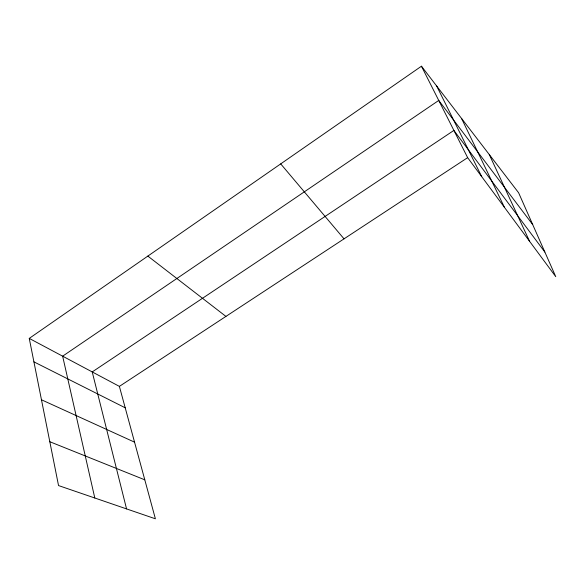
<?xml version="1.0" encoding="UTF-8"?>
<svg xmlns="http://www.w3.org/2000/svg" width="585" height="585" viewBox="0 0 585 585"><rect width="100%" height="100%" fill="white"/><g stroke="black" fill="none" stroke-linecap="round" stroke-linejoin="round"><path stroke-width="0.88" d="M29.25 338.401L119.384 386.385L155.391 518.793L58.537 485.565L29.25 338.401L421.449 66.207L518.617 192.765L555.75 276.654L467.649 157.657L421.449 66.207M119.384 386.385L467.649 157.657M49.813 441.719L144.795 479.824M41.462 399.774L134.55 442.158M33.915 361.859L125.205 407.796M147.844 256.091L225.934 316.405M280.712 163.88L344.024 238.848M532.716 224.603L438.743 100.437L62.639 356.177L94.799 498.003M544.862 252.062L453.887 130.426L92.225 371.928L126.557 508.899M436.688 86.053L481.726 176.67M461.521 118.397L504.453 207.368M489.279 154.55L529.557 241.276"/></g></svg>
